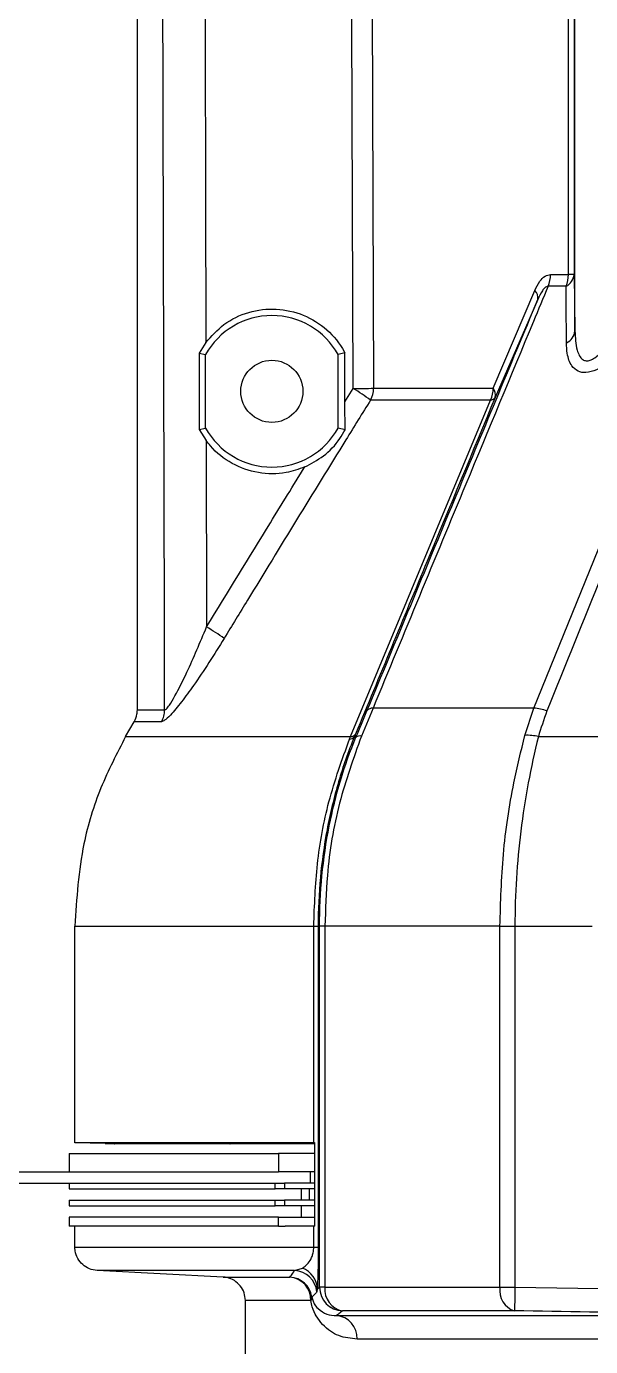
# Model space of a CAD drawing. Extents: x 17.3 to 113.1, y 4.8 to 84.5.
# Drawn here: x 50.475 to 51.964, y 14.298 to 17.782 of the extents above; entities that cross this region are included whole.
import ezdxf

# ---------------------------------------------------------------- set-up
doc = ezdxf.new("R2010")
doc.units = 0
doc.header["$MEASUREMENT"] = 0
doc.layers.add('OBJECT', color=7, linetype='CONTINUOUS')

msp = doc.modelspace()

# ---------------------------------------------------------------- linework, layer by layer
at = {"layer": 'OBJECT'}
for p, q in [((51.9056, 17.1268), (51.9056, 21.0457)), ((51.9205, 21.0442), (51.9205, 17.1268)), ((51.9228, 16.9777), (51.9228, 21.0365)), ((50.768, 15.9781), (50.768, 20.662)), ((51.8582, 17.1268), (51.9056, 17.1268)), ((51.9205, 17.1268), (51.9056, 17.1268)), ((51.9205, 17.1268), (51.9228, 16.9777)), ((51.7069, 16.8268), (51.8168, 17.0848)), ((51.8145, 15.9827), (52.2652, 17.0958)), ((51.8993, 17.0958), (51.8517, 17.0958)), ((51.8246, 17.0606), (51.7122, 16.8026)), ((50.9487, 16.9474), (50.9314, 16.9197)), ((50.9314, 16.9197), (50.9313, 16.7176)), ((50.9314, 16.9197), (50.9479, 16.9155)), ((50.9479, 16.7218), (50.9479, 16.9155)), ((51.3156, 16.92), (51.2979, 16.9155)), ((51.2979, 16.7218), (51.2979, 16.9155)), ((51.3157, 16.7907), (51.3156, 16.92)), ((51.3157, 16.7907), (51.3377, 16.8261)), ((51.3912, 16.8268), (51.7069, 16.8268)), ((51.3305, 15.9077), (51.6999, 16.7958)), ((51.6999, 16.7958), (51.3833, 16.7958)), ((50.9313, 16.7176), (50.9479, 16.7218)), ((51.3163, 16.7172), (51.2979, 16.7218)), ((50.9313, 16.7176), (50.9493, 16.6889)), ((50.9493, 16.6889), (50.9505, 16.197)), ((50.768, 15.9781), (50.8398, 15.9781)), ((51.3899, 15.9827), (51.3592, 15.9089)), ((51.8145, 15.9827), (51.3899, 15.9827)), ((51.7906, 15.9111), (51.8145, 15.9827)), ((50.7369, 15.9077), (50.7597, 15.9471)), ((50.8317, 15.9471), (50.7597, 15.9471)), ((50.7369, 15.9077), (51.3305, 15.9077)), ((51.3278, 15.9011), (51.3305, 15.9077)), ((51.3449, 15.9059), (51.3409, 15.9076)), ((51.8263, 15.9077), (52.0645, 15.9077)), ((50.603, 15.4077), (51.2334, 15.4077)), ((50.603, 14.8364), (50.603, 15.4077)), ((51.2334, 15.4077), (51.245, 15.4077)), ((51.2334, 14.8364), (51.2334, 15.4077)), ((51.2487, 15.4077), (51.245, 15.4077)), ((51.245, 15.4077), (51.245, 14.5611)), ((51.263, 15.4077), (51.2487, 15.4077)), ((51.2487, 14.4548), (51.2487, 15.4077)), ((51.7248, 15.4077), (51.263, 15.4077)), ((51.263, 15.4077), (51.263, 14.4548)), ((51.7248, 15.4077), (51.7643, 15.4077)), ((51.7248, 14.4548), (51.7248, 15.4077)), ((51.7643, 15.4077), (51.9678, 15.4077)), ((51.7643, 15.4077), (51.7643, 14.4548)), ((50.5879, 14.8077), (50.5879, 14.7597)), ((50.5879, 14.8077), (51.1401, 14.8077)), ((50.6833, 14.8343), (50.603, 14.8364)), ((51.2334, 14.8364), (50.603, 14.8364)), ((50.6833, 14.8343), (50.6859, 14.8343)), ((50.6859, 14.8343), (50.7078, 14.8337)), ((50.7073, 14.8337), (50.7069, 14.8337)), ((50.7069, 14.8337), (50.7078, 14.8337)), ((51.0119, 14.8337), (50.7078, 14.8337)), ((51.0119, 14.8337), (51.0129, 14.8337)), ((51.2358, 14.8337), (51.0129, 14.8337)), ((51.1401, 14.8077), (51.1401, 14.7597)), ((51.2358, 14.8077), (51.1401, 14.8077)), ((51.2334, 14.8364), (51.2359, 14.8364)), ((51.2358, 14.8365), (51.2358, 14.6159)), ((50.4379, 14.7597), (50.6194, 14.7597)), ((50.6194, 14.7597), (51.1401, 14.7597)), ((51.2358, 14.7597), (51.1401, 14.7597)), ((51.2239, 14.7597), (51.2239, 14.7297)), ((50.4379, 14.7297), (50.6194, 14.7297)), ((50.5879, 14.7297), (50.5879, 14.7148)), ((50.5879, 14.7148), (51.1312, 14.7148)), ((50.6194, 14.7297), (51.1312, 14.7297)), ((51.1312, 14.7148), (51.1312, 14.7297)), ((51.1312, 14.7297), (51.1564, 14.7297)), ((51.1564, 14.7148), (51.1312, 14.7148)), ((51.1564, 14.7297), (51.1564, 14.7148)), ((51.2358, 14.7297), (51.1564, 14.7297)), ((51.2358, 14.7148), (51.1564, 14.7148)), ((51.2001, 14.7148), (51.2001, 14.6848)), ((51.2211, 14.7148), (51.2211, 14.6848)), ((50.5879, 14.6848), (50.5879, 14.6699)), ((50.5879, 14.6848), (51.1312, 14.6848)), ((50.5879, 14.6699), (51.1312, 14.6699)), ((51.1312, 14.6699), (51.1312, 14.6848)), ((51.1312, 14.6848), (51.1564, 14.6848)), ((51.1564, 14.6699), (51.1312, 14.6699)), ((51.1564, 14.6848), (51.1564, 14.6699)), ((51.2358, 14.6848), (51.1564, 14.6848)), ((51.2358, 14.6699), (51.1564, 14.6699)), ((51.2001, 14.6699), (51.2001, 14.6399)), ((50.5879, 14.6399), (50.5879, 14.6159)), ((51.1401, 14.6399), (50.5879, 14.6399)), ((51.1401, 14.6159), (51.1401, 14.6399)), ((51.1401, 14.6399), (51.2358, 14.6399)), ((51.1401, 14.6159), (50.5879, 14.6159)), ((50.603, 14.5611), (50.603, 14.6159)), ((51.1401, 14.6159), (51.1581, 14.6159)), ((51.2334, 14.6159), (51.1581, 14.6159)), ((51.2334, 14.5611), (51.2334, 14.6159)), ((51.2359, 14.6159), (51.2334, 14.6159)), ((50.603, 14.5611), (51.2334, 14.5611)), ((51.2334, 14.5611), (51.245, 14.5611)), ((51.1825, 14.4992), (50.6617, 14.4992)), ((50.9942, 14.4817), (50.6617, 14.4992)), ((51.1825, 14.4992), (51.2033, 14.5053)), ((50.9942, 14.4817), (51.1704, 14.4817)), ((51.2428, 14.4496), (51.2415, 14.4428)), ((51.2428, 14.4496), (51.2487, 14.4548)), ((51.263, 14.4548), (51.2487, 14.4548)), ((51.263, 14.4548), (51.7248, 14.4548)), ((51.7248, 14.4548), (51.7643, 14.4548)), ((51.7643, 14.4548), (52.09, 14.4496)), ((51.053, 14.2135), (51.053, 14.4198)), ((51.2257, 14.4198), (51.053, 14.4198)), ((51.7633, 14.3928), (51.3094, 14.3928)), ((51.2935, 14.3802), (52.6367, 14.3802)), ((52.6637, 14.3183), (51.3477, 14.3183))]:
    msp.add_line(p, q, dxfattribs=at)
at = {"layer": 'OBJECT', "flags": 128}
for points in [[(51.3377, 16.8261), (51.3331, 18.0348), (51.3283, 19.3258), (51.3224, 20.9356)], [(51.3763, 20.9364), (51.3767, 20.8124), (51.3785, 20.3164), (51.3856, 18.3325), (51.3912, 16.8268)], [(50.8398, 15.9781), (50.8392, 16.2114), (50.8366, 17.2114), (50.8279, 20.7196)], [(50.9409, 20.2037), (50.9427, 19.43), (50.9458, 18.139), (50.9487, 16.9474)]]:
    msp.add_lwpolyline(points, dxfattribs=at)
at = {"layer": 'OBJECT'}
msp.add_circle((51.1229, 16.8187), 0.082, dxfattribs=at)
for centre, radius, start, end in [((51.7822, 17.1264), 0.076, 336.196, 0.2506), ((51.882, 17.1303), 0.0386, 296.6095, 354.7724), ((51.8281, 17.1264), 0.0775, 336.7004, 0.2626), ((51.7997, 17.0659), 0.0255, 348.0639, 48.0058), ((51.1229, 16.8187), 0.2, 28.955, 151.045), ((51.8846, 16.9817), 0.0383, 294.1736, 354.0533), ((51.3358, 19.0046), 2.1785, 270.0507, 271.459), ((50.9953, 16.2607), 0.661, 54.052, 58.802), ((51.3267, 16.8267), 0.0645, 331.3444, 0.0722), ((51.6352, 16.8265), 0.0717, 334.601, 0.2046), ((51.6867, 16.8096), 0.0264, 344.5314, 40.4528), ((51.6995, 16.811), 0.0153, 271.5754, 326.3339), ((51.1229, 16.8187), 0.2, 208.955, 331.045), ((50.6302, 15.6561), 0.6287, 54.3134, 59.3626), ((50.7767, 15.978), 0.0631, 330.6105, 0.0345), ((51.3881, 15.965), 0.0178, 84.1278, 142.7178), ((51.8056, 15.8563), 0.1268, 70.0709, 85.995), ((51.3283, 15.9166), 0.0155, 268.1282, 324.6119), ((51.3307, 15.9237), 0.016, 269.4446, 325.4756), ((51.3548, 15.8942), 0.0153, 73.0297, 130.1257), ((51.7962, 15.7816), 0.1296, 76.5654, 92.4544), ((51.1798, 14.4372), 0.062, 5.1379, 87.4506), ((51.1825, 14.4487), 0.0604, 0.8387, 69.7837), ((51.1673, 14.4198), 0.062, 9.0436, 87.1597), ((51.1652, 14.4215), 0.0605, 358.4267, 85.0794), ((51.2143, 14.4285), 0.0143, 322.6459, 4.1231), ((51.3107, 14.4548), 0.062, 180.0185, 268.8269), ((51.3194, 14.4487), 0.0568, 173.8231, 259.8677), ((51.7797, 14.4459), 0.0556, 170.8083, 252.8845), ((101.0809, 13.6167), 49.3237, 179.02639, 179.09839), ((51.2885, 14.3211), 0.0593, 357.2193, 85.182)]:
    msp.add_arc(centre, radius, start, end, dxfattribs=at)
for centre, major_axis, ratio, start_param, end_param in [((51.183, 14.8546), (0.062, -0.0151), 0.162711, 5.7002, 5.769198), ((51.183, 14.5978), (0.062, 0.0151), 0.162756, 0.513963, 0.582961)]:
    msp.add_ellipse(centre, major_axis=major_axis, ratio=ratio, start_param=start_param, end_param=end_param, dxfattribs=at)
for points, knots in [([(51.8168, 17.0848), (51.8209, 17.0933), (51.8283, 17.1086), (51.8429, 17.1239), (51.8533, 17.1258), (51.8582, 17.1268)], [0, 0, 0, 0, 0.395773, 0.712486, 1, 1, 1, 1]), ([(51.8517, 17.0958), (51.8389, 17.0648), (51.7665, 16.8908), (51.6122, 16.5198), (51.4714, 16.1797), (51.3899, 15.9827)], [0, 0, 0, 0, 0.083466, 0.469044, 1, 1, 1, 1]), ([(51.8517, 17.0958), (51.8503, 17.0956), (51.8475, 17.0953), (51.8422, 17.0913), (51.8337, 17.0805), (51.8283, 17.0688), (51.8246, 17.0606)], [0, 0, 0, 0, 0.128045, 0.255388, 0.479321, 1, 1, 1, 1]), ([(51.9003, 16.9467), (51.9001, 16.978), (51.8998, 17.028), (51.8994, 17.0773), (51.8993, 17.0958)], [0, 0, 0, 0, 0.624895, 1, 1, 1, 1]), ([(50.9487, 16.9474), (50.9637, 16.9643), (50.995, 16.9996), (51.061, 17.0307), (51.1346, 17.0397), (51.2074, 17.0235), (51.2706, 16.9841), (51.3028, 16.944), (51.315, 16.9212), (51.3156, 16.92)], [0, 0, 0, 0, 0.15394, 0.320562, 0.487663, 0.655243, 0.822937, 0.990326, 1, 1, 1, 1]), ([(51.3739, 15.9758), (51.4508, 16.1613), (51.6007, 16.523), (51.7513, 16.8845), (51.8246, 17.0606)], [0, 0, 0, 0, 0.513008, 1, 1, 1, 1]), ([(52.2867, 17.0588), (52.2158, 16.8831), (52.0701, 16.522), (51.9239, 16.1608), (51.8489, 15.9754)], [0, 0, 0, 0, 0.486656, 1, 1, 1, 1]), ([(51.9228, 16.9777), (51.9235, 16.9602), (51.9246, 16.9368), (51.9337, 16.9127), (51.9418, 16.9025), (51.952, 16.8985), (51.9632, 16.8999), (51.9778, 16.908), (51.9999, 16.9298), (52.0179, 16.9568), (52.0292, 16.9771), (52.0317, 16.9817)], [0, 0, 0, 0, 0.248555, 0.333334, 0.418737, 0.477067, 0.535601, 0.604491, 0.713168, 0.934337, 1, 1, 1, 1]), ([(52.0681, 16.9507), (52.0487, 16.9295), (52.0211, 16.8995), (51.9793, 16.8742), (51.9521, 16.8664), (51.9292, 16.8705), (51.911, 16.8873), (51.9018, 16.9145), (51.9008, 16.9373), (51.9003, 16.9467)], [0, 0, 0, 0, 0.269459, 0.381209, 0.493907, 0.593567, 0.708386, 0.879635, 1, 1, 1, 1]), ([(51.3833, 16.7958), (51.3616, 16.7607), (51.2528, 16.585), (51.1241, 16.3753), (51.0175, 16.2005), (50.9969, 16.1667)], [0, 0, 0, 0, 0.167872, 0.839364, 1, 1, 1, 1]), ([(51.3163, 16.7172), (51.3161, 16.731), (51.3158, 16.7547), (51.3157, 16.78), (51.3157, 16.7907)], [0, 0, 0, 0, 0.5799621, 1, 1, 1, 1]), ([(51.7122, 16.8026), (51.6524, 16.6587), (51.5294, 16.3629), (51.4068, 16.0667), (51.3439, 15.9146)], [0, 0, 0, 0, 0.486388, 1, 1, 1, 1]), ([(51.2095, 16.6191), (51.1933, 16.6134), (51.1539, 16.5997), (51.0863, 16.6005), (51.0162, 16.625), (50.972, 16.66), (50.9531, 16.6841), (50.9493, 16.6889)], [0, 0, 0, 0, 0.1777193, 0.4301515, 0.6831385, 0.9360701, 1, 1, 1, 1]), ([(51.2095, 16.6191), (51.2265, 16.628), (51.2624, 16.6469), (51.2965, 16.683), (51.3118, 16.7095), (51.3163, 16.7172)], [0, 0, 0, 0, 0.388576, 0.820972, 1, 1, 1, 1]), ([(50.9505, 16.197), (51.0066, 16.2888), (51.0927, 16.4296), (51.1793, 16.5701), (51.2095, 16.6191)], [0, 0, 0, 0, 0.65133, 1, 1, 1, 1]), ([(50.8398, 15.9781), (50.8413, 15.9786), (50.8446, 15.9799), (50.8542, 15.9926), (50.8727, 16.0238), (50.9071, 16.0934), (50.9336, 16.1566), (50.9505, 16.197)], [0, 0, 0, 0, 0.062411, 0.139207, 0.265334, 0.530912, 1, 1, 1, 1]), ([(50.9969, 16.1667), (50.9836, 16.1453), (50.9572, 16.1026), (50.9191, 16.0462), (50.8843, 15.9985), (50.8579, 15.9667), (50.8398, 15.9496), (50.8342, 15.9478), (50.8317, 15.9471)], [0, 0, 0, 0, 0.227374, 0.454239, 0.628217, 0.803358, 0.912624, 1, 1, 1, 1]), ([(50.7597, 15.9471), (50.7626, 15.9534), (50.7673, 15.9634), (50.7678, 15.9742), (50.768, 15.9781)], [0, 0, 0, 0, 0.643557, 1, 1, 1, 1]), ([(51.3449, 15.9059), (51.3449, 15.9059), (51.3549, 15.9294), (51.3644, 15.9526), (51.3739, 15.9758)], [0, 0, 0, 0, 0.000029, 1, 1, 1, 1]), ([(51.8489, 15.9754), (51.8406, 15.9523), (51.8324, 15.9292), (51.8263, 15.9077), (51.8263, 15.9077)], [0, 0, 0, 0, 0.9999682, 1, 1, 1, 1]), ([(50.7369, 15.9077), (50.7139, 15.8632), (50.6672, 15.7731), (50.6156, 15.605), (50.6076, 15.4807), (50.603, 15.4077)], [0, 0, 0, 0, 0.287513, 0.581796, 1, 1, 1, 1]), ([(51.2334, 15.4077), (51.2354, 15.4626), (51.2394, 15.5739), (51.2704, 15.7421), (51.3082, 15.8469), (51.3278, 15.9011)], [0, 0, 0, 0, 0.3191048, 0.6474945, 1, 1, 1, 1]), ([(51.3409, 15.9076), (51.3409, 15.9076), (51.324, 15.8681), (51.2975, 15.79), (51.2667, 15.6642), (51.2491, 15.5364), (51.245, 15.4506), (51.245, 15.4077), (51.245, 15.4077)], [0, 0, 0, 0, 0.000004, 0.254675, 0.509348, 0.754672, 0.999996, 1, 1, 1, 1]), ([(51.2487, 15.4077), (51.2487, 15.4077), (51.2487, 15.4522), (51.253, 15.5411), (51.2718, 15.6698), (51.3022, 15.7918), (51.3291, 15.8691), (51.3449, 15.9059), (51.3449, 15.9059)], [0, 0, 0, 0, 0.000005, 0.258899, 0.517796, 0.758901, 0.999996, 1, 1, 1, 1]), ([(51.3592, 15.9089), (51.3383, 15.8507), (51.2958, 15.7328), (51.2676, 15.562), (51.2643, 15.4524), (51.263, 15.4077)], [0, 0, 0, 0, 0.365392, 0.741453, 1, 1, 1, 1]), ([(51.3439, 15.9146), (51.3429, 15.9122), (51.3419, 15.9098), (51.3409, 15.9076), (51.3409, 15.9076)], [0, 0, 0, 0, 0.99969, 1, 1, 1, 1]), ([(51.7248, 15.4077), (51.7267, 15.471), (51.7303, 15.5994), (51.7558, 15.769), (51.7805, 15.8698), (51.7906, 15.9111)], [0, 0, 0, 0, 0.364471, 0.739444, 1, 1, 1, 1]), ([(51.8263, 15.9077), (51.8263, 15.9077), (51.8159, 15.8661), (51.7986, 15.7872), (51.7787, 15.6605), (51.767, 15.5341), (51.7643, 15.4498), (51.7643, 15.4077), (51.7643, 15.4077)], [0, 0, 0, 0, 0.000005, 0.255831, 0.511647, 0.755821, 0.999995, 1, 1, 1, 1]), ([(50.6617, 14.4992), (50.6548, 14.5002), (50.6409, 14.5023), (50.623, 14.514), (50.6098, 14.5304), (50.6037, 14.5472), (50.6031, 14.5576), (50.603, 14.5611)], [0, 0, 0, 0, 0.222099, 0.444197, 0.666294, 0.888387, 1, 1, 1, 1]), ([(51.2033, 14.5053), (51.2068, 14.5076), (51.2139, 14.5121), (51.2226, 14.5224), (51.2286, 14.5344), (51.2316, 14.5442), (51.2331, 14.5531), (51.2333, 14.5585), (51.2334, 14.5611)], [0, 0, 0, 0, 0.300578, 0.606532, 0.762918, 0.874183, 0.940148, 1, 1, 1, 1]), ([(51.245, 14.5611), (51.245, 14.5513), (51.245, 14.5317), (51.2446, 14.5023), (51.2439, 14.4701), (51.2432, 14.4574), (51.2428, 14.4496)], [0, 0, 0, 0, 0.163498, 0.325709, 0.581357, 1, 1, 1, 1]), ([(51.1704, 14.4817), (51.1717, 14.4832), (51.1757, 14.4879), (51.1798, 14.4946), (51.1825, 14.4992)], [0, 0, 0, 0, 0.321064, 1, 1, 1, 1]), ([(51.053, 14.4198), (51.0523, 14.4268), (51.0509, 14.4407), (51.0402, 14.4593), (51.0245, 14.4734), (51.0081, 14.4803), (50.9977, 14.4814), (50.9942, 14.4817)], [0, 0, 0, 0, 0.222087, 0.444175, 0.666264, 0.888359, 1, 1, 1, 1]), ([(51.2415, 14.4428), (51.2408, 14.4419), (51.2373, 14.4377), (51.233, 14.4332), (51.2294, 14.4302), (51.2286, 14.4296)], [0, 0, 0, 0, 0.160414, 0.802068, 1, 1, 1, 1]), ([(51.2286, 14.4296), (51.2296, 14.4257), (51.2343, 14.408), (51.2475, 14.3961), (51.2674, 14.382), (51.2848, 14.3808), (51.2935, 14.3802)], [0, 0, 0, 0, 0.064501, 0.29555, 0.645888, 1, 1, 1, 1]), ([(51.3477, 14.3183), (51.3313, 14.3199), (51.2986, 14.3231), (51.2634, 14.3473), (51.2412, 14.3759), (51.2305, 14.3973), (51.2269, 14.4141), (51.2257, 14.4198)], [0, 0, 0, 0, 0.338496, 0.676057, 0.82639, 0.93996, 1, 1, 1, 1]), ([(51.3094, 14.3928), (51.3087, 14.3921), (51.305, 14.3888), (51.2997, 14.3844), (51.2951, 14.3813), (51.2935, 14.3802)], [0, 0, 0, 0, 0.137516, 0.687581, 1, 1, 1, 1]), ([(52.6367, 14.3802), (52.4773, 14.3823), (52.1861, 14.3859), (51.895, 14.3907), (51.7633, 14.3928)], [0, 0, 0, 0, 0.547716, 1, 1, 1, 1])]:
    msp.add_open_spline(points, degree=3, knots=knots, dxfattribs=at)

doc.saveas('drawing.dxf')
